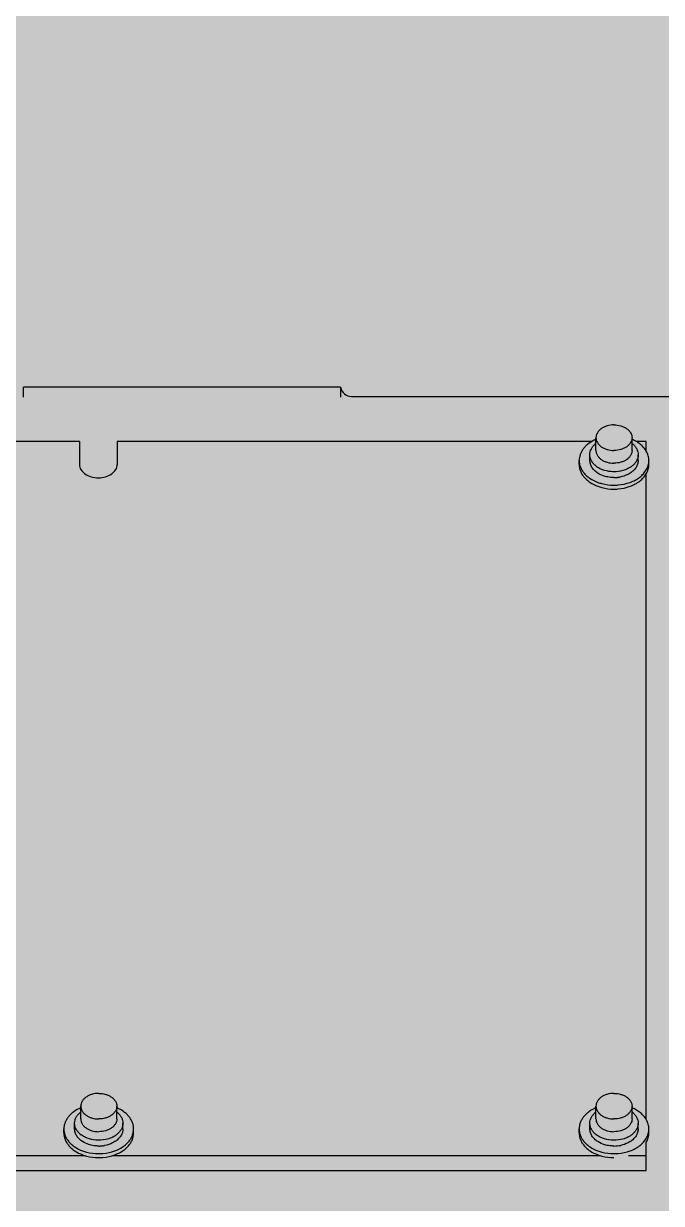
# Model space of a CAD drawing. Header units: millimetres. Extents: x -18489 to 17339, y -1599 to 10961.
# Drawn here: x -16823.15 to -16804.31, y 1597.05 to 1631.88 of the extents above; entities that cross this region are included whole.
import ezdxf

# ---------------------------------------------------------------- set-up
doc = ezdxf.new("R2010")
doc.units = ezdxf.units.MM
for name, color, linetype in [('188K-SM-03-F10-MECH-EQ-Y2257103$0$0 Xref', 8, 'Continuous'), ('188K-SM-03-F10-MECH-EQ-Y2257103$0$M-EQU-FOUNDATION', 8, 'Continuous'), ('188K-SM-03-F10-MECH-EQ-Y2257103$0$Micron CUP L10 HVAC EQU$0$M-MECH-EQU', 136, 'Continuous'), ('188K-SM-03-F10-MECH-EQ-Y2257103$0$Micron CUP L10 HVAC EQU$0$M-PHASE1 AREA', 252, 'Continuous')]:
    doc.layers.add(name, color=color, linetype=linetype)
pattern_1 = [(50, (4473.52, 709.2), (54.6554, -4.78173), [5.715, -62.865]), (355, (4473.52, 709.2), (-10.57303, 57.31705), [4.572, -50.29218]), (100.45144, (4478.076, 708.8), (44.08237, 52.53533), [4.857, -53.42707]), (46.1842, (4473.52, 724.44), (81.32371, -12.6127), [8.5725, -94.2975]), (96.63556, (4480.3, 723.39), (71.22124, 74.22784), [7.2855, -80.14068]), (351.18415, (4473.52, 724.44), (71.22124, 74.22784), [6.858, -75.43792]), (21, (4481.14, 720.63), (45.48432, -30.67956), [5.715, -62.865]), (326, (4481.14, 720.63), (18.54061, 55.25639), [4.572, -50.292]), (71.45144, (4484.93, 718.07), (64.02493, 24.57683), [4.857, -53.42698]), (37.5, (4473.521, 709.2), (0.926581, 25.366512), [0, -49.6824, 0, -51.054, 0, -50.4825]), (7.5, (4473.52, 709.2), (20.0459, 30.054172), [0, -29.1084, 0, -48.5394, 0, -19.2405]), (327.5, (4456.529, 709.2), (40.677179, -1.718623), [0, -19.05, 0, -59.436, 0, -78.867]), (317.5, (4448.91, 709.2), (44.438754, 7.62795), [0, -24.765, 0, -39.4716, 0, -56.007])]

# ---------------------------------------------------------------- blocks, each defined once
blk = doc.blocks.new('188K-SM-03-F10-MECH-EQ-Y2257103$0$Micron CUP L10 HVAC EQU$0$A$C0c53ceb0')
at = {"layer": '188K-SM-03-F10-MECH-EQ-Y2257103$0$Micron CUP L10 HVAC EQU$0$M-PHASE1 AREA'}
for p, q in [((-6706.41065, 7037.37024), (-6800.03802, 7037.37024)), ((-6800.03802, 7034.34566), (-6800.03802, 7037.37024)), ((-6706.41065, 7037.37024), (-6706.41065, 7034.34566)), ((-6703.11212, 7034.57918), (-6587.08015, 7034.57918)), ((-6630.92517, 7018.65296), (-6630.92517, 7022.4207)), ((-6620.26839, 7018.65296), (-6620.26839, 7022.4207)), ((-6783.54539, 7021.3442), (-6923.59616, 7021.3442)), ((-6783.54539, 7021.3442), (-6783.54539, 7014.52639)), ((-6632.07664, 7021.3442), (-6772.38115, 7021.3442)), ((-6772.38115, 7021.3442), (-6772.38115, 7014.52639)), ((-6616.0818, 7021.3442), (-6619.11692, 7021.3442)), ((-6616.0818, 7018.45772), (-6616.0818, 7021.3442)), ((-6635.90467, 7014.52639), (-6635.90467, 7015.69259)), ((-6632.72667, 7015.69259), (-6632.72667, 7017.39705)), ((-6618.46689, 7015.69259), (-6618.46689, 7017.39705)), ((-6615.28889, 7014.52639), (-6615.28889, 7015.69259)), ((-6616.0818, 6821.09999), (-6616.0818, 7011.76126)), ((-6783.16479, 6821.29523), (-6783.16479, 6825.06297)), ((-6772.50802, 6821.29523), (-6772.50802, 6825.06297)), ((-6630.92517, 6821.29523), (-6630.92517, 6825.06297)), ((-6620.26839, 6821.29523), (-6620.26839, 6825.06297)), ((-6788.1443, 6817.16866), (-6788.1443, 6818.33486)), ((-6784.96629, 6818.33486), (-6784.96629, 6820.03932)), ((-6770.70651, 6818.33486), (-6770.70651, 6820.03932)), ((-6767.52851, 6817.16866), (-6767.52851, 6818.33486)), ((-6635.90467, 6817.16866), (-6635.90467, 6818.33486)), ((-6632.72667, 6818.33486), (-6632.72667, 6820.03932)), ((-6618.46689, 6818.33486), (-6618.46689, 6820.03932)), ((-6615.28889, 6817.16866), (-6615.28889, 6818.33486)), ((-6616.0818, 6806.04486), (-6616.0818, 6814.40353)), ((-6925.8254, 6810.53026), (-6782.08703, 6810.53026)), ((-6773.58578, 6810.53026), (-6629.8474, 6810.53026)), ((-6621.34616, 6810.53026), (-6616.0818, 6810.53026)), ((-6939.591, 6806.04486), (-6616.0818, 6806.04486))]:
    blk.add_line(p, q, dxfattribs=at)
for centre, radius, start, end in [((-6703.11212, 7037.87771), 3.29853, 188.8498831, 270), ((-6626.4136, 7011.36176), 11.4928, 113.1588691, 116.1903204), ((-6627.29082, 7016.1675), 5.84634, 128.528757, 133.6162458), ((-6624.04456, 7015.99825), 6.06708, 49.7708212, 51.4191546), ((-6624.79108, 7011.33516), 11.52164, 64.948865, 66.842348), ((-6627.52579, 7018.37726), 5.50374, 222.7749544, 226.8486984), ((-6627.17699, 7018.75827), 6.02027, 226.9069085, 232.4938278), ((-6624.12254, 7018.89286), 6.19155, 307.5258068, 308.9357053), ((-6625.59554, 7020.68138), 10.03038, 269.9929258, 276.1678883), ((-6625.57848, 7020.51299), 9.86114, 276.1744783, 277.1800614), ((-6625.56136, 7020.38527), 9.73227, 277.1739976, 280.0449696), ((-6779.76542, 6821.01953), 5.50374, 222.7749544, 226.8486984), ((-6779.41661, 6821.40054), 6.02027, 226.9069085, 232.4938278), ((-6776.36216, 6821.53513), 6.19155, 307.5258068, 308.9357053), ((-6627.11955, 6821.47296), 6.11268, 229.0033146, 232.4800237), ((-6624.03501, 6821.42525), 6.05109, 307.5022766, 311.014385), ((-6777.83517, 6823.32365), 10.03038, 269.9929258, 276.1678883), ((-6777.81811, 6823.15526), 9.86114, 276.1744783, 277.1800614), ((-6777.80098, 6823.02754), 9.73227, 277.1739976, 280.0449696), ((-6625.5838, 6823.14751), 9.85425, 269.9245055, 281.54312)]:
    blk.add_arc(centre, radius, start, end, dxfattribs=at)
for points, knots in [([(-6625.59678, 7026.18844), (-6626.28316, 7026.18844), (-6627.30679, 7026.0503), (-6628.55237, 7025.5845), (-6629.3643, 7025.11907), (-6630.03529, 7024.54894), (-6630.53921, 7023.89286), (-6630.85336, 7023.17439), (-6630.92515, 7022.66808), (-6630.92515, 7022.4207)], [0, 0, 0, 0, 0.286788988, 0.423950674, 0.553971236, 0.675795026, 0.789521273, 0.896637404, 1, 1, 1, 1]), ([(-6625.59678, 7026.18844), (-6624.9104, 7026.18844), (-6623.88677, 7026.0503), (-6622.64119, 7025.5845), (-6621.82926, 7025.11907), (-6621.15827, 7024.54894), (-6620.65435, 7023.89286), (-6620.3402, 7023.17439), (-6620.26841, 7022.66808), (-6620.26841, 7022.4207)], [0, 0, 0, 0, 0.286788988, 0.423950674, 0.553971236, 0.675795026, 0.789521273, 0.896637404, 1, 1, 1, 1]), ([(-6630.92515, 7022.4207), (-6630.92515, 7022.17332), (-6630.85336, 7021.66701), (-6630.53921, 7020.94854), (-6630.03529, 7020.29246), (-6629.3643, 7019.72233), (-6628.55237, 7019.25689), (-6627.30679, 7018.7911), (-6626.28316, 7018.65296), (-6625.59678, 7018.65296)], [0, 0, 0, 0, 0.103362596, 0.210478727, 0.324204974, 0.446028764, 0.576049326, 0.713211012, 1, 1, 1, 1]), ([(-6620.26841, 7022.4207), (-6620.26841, 7022.17332), (-6620.3402, 7021.66701), (-6620.65435, 7020.94854), (-6621.15827, 7020.29246), (-6621.82926, 7019.72233), (-6622.64119, 7019.25689), (-6623.88677, 7018.7911), (-6624.9104, 7018.65296), (-6625.59678, 7018.65296)], [0, 0, 0, 0, 0.103362596, 0.210478727, 0.324204974, 0.446028764, 0.576049326, 0.713211012, 1, 1, 1, 1]), ([(-6631.486, 7021.67463), (-6632.13898, 7021.35319), (-6633.05917, 7020.78343), (-6634.09997, 7019.84362), (-6634.74384, 7019.09105), (-6635.25584, 7018.28793), (-6635.628, 7017.44538), (-6635.85401, 7016.57607), (-6635.90467, 7015.98531), (-6635.90467, 7015.69259)], [0, 0, 0, 0, 0.278914809, 0.410341784, 0.53631175, 0.65727955, 0.774063787, 0.887825769, 1, 1, 1, 1]), ([(-6632.72665, 7017.39705), (-6632.72665, 7017.66569), (-6632.66425, 7018.21143), (-6632.38803, 7019.00184), (-6631.93851, 7019.74788), (-6631.5431, 7020.19098), (-6631.32377, 7020.40011)], [0, 0, 0, 0, 0.236860265, 0.479513031, 0.732801805, 1, 1, 1, 1]), ([(-6630.92515, 7018.65296), (-6630.92515, 7018.40558), (-6630.85336, 7017.89927), (-6630.53921, 7017.1808), (-6630.03529, 7016.52472), (-6629.3643, 7015.95459), (-6628.55237, 7015.48916), (-6627.30679, 7015.02336), (-6626.28316, 7014.88522), (-6625.59678, 7014.88522)], [0, 0, 0, 0, 0.103362596, 0.210478727, 0.324204974, 0.446028764, 0.576049326, 0.713211012, 1, 1, 1, 1]), ([(-6620.26841, 7018.65296), (-6620.26841, 7018.40558), (-6620.3402, 7017.89927), (-6620.65435, 7017.1808), (-6621.15827, 7016.52472), (-6621.82926, 7015.95459), (-6622.64119, 7015.48916), (-6623.88677, 7015.02336), (-6624.9104, 7014.88522), (-6625.59678, 7014.88522)], [0, 0, 0, 0, 0.103362596, 0.210478727, 0.324204974, 0.446028764, 0.576049326, 0.713211012, 1, 1, 1, 1]), ([(-6620.12615, 7020.63027), (-6619.86921, 7020.41288), (-6619.40437, 7019.94728), (-6618.8711, 7019.14644), (-6618.54163, 7018.28764), (-6618.4669, 7017.69028), (-6618.4669, 7017.39705)], [0, 0, 0, 0, 0.269574381, 0.523491077, 0.765138928, 1, 1, 1, 1]), ([(-6616.06268, 7018.46328), (-6616.26207, 7018.80636), (-6616.73892, 7019.47312), (-6617.63192, 7020.36177), (-6618.69929, 7021.14539), (-6619.49426, 7021.57745), (-6619.9125, 7021.77296)], [0, 0, 0, 0, 0.231166026, 0.474613239, 0.731045203, 1, 1, 1, 1]), ([(-6635.90467, 7015.69259), (-6635.90467, 7015.3611), (-6635.83942, 7014.69042), (-6635.54914, 7013.70923), (-6635.07307, 7012.76728), (-6634.4217, 7011.8825), (-6633.60794, 7011.07027), (-6632.30173, 7010.08356), (-6631.16445, 7009.52553), (-6630.36557, 7009.23074)], [0, 0, 0, 0, 0.109955226, 0.22189253, 0.337552064, 0.458254815, 0.584817439, 0.717546671, 1, 1, 1, 1]), ([(-6631.56568, 7014.63956), (-6631.74891, 7014.83786), (-6632.07805, 7015.25388), (-6632.44886, 7015.94053), (-6632.67561, 7016.66002), (-6632.72665, 7017.15349), (-6632.72665, 7017.39705)], [0, 0, 0, 0, 0.264767003, 0.517467871, 0.761153089, 1, 1, 1, 1]), ([(-6630.3703, 7011.94769), (-6630.7265, 7012.17472), (-6631.37614, 7012.67742), (-6632.13841, 7013.59542), (-6632.61682, 7014.61498), (-6632.72665, 7015.33957), (-6632.72665, 7015.69259)], [0, 0, 0, 0, 0.27510598, 0.530746196, 0.770079369, 1, 1, 1, 1]), ([(-6618.4669, 7015.69259), (-6618.4669, 7015.33957), (-6618.57673, 7014.61498), (-6619.05515, 7013.59542), (-6619.81742, 7012.67742), (-6620.46705, 7012.17472), (-6620.82326, 7011.94769)], [0, 0, 0, 0, 0.229920631, 0.469253804, 0.72489402, 1, 1, 1, 1]), ([(-6618.4669, 7017.39705), (-6618.4669, 7017.09419), (-6618.54678, 7016.47652), (-6618.89837, 7015.59128), (-6619.46612, 7014.76999), (-6619.95925, 7014.29671), (-6620.23147, 7014.07675)], [0, 0, 0, 0, 0.234069694, 0.475329886, 0.729505668, 1, 1, 1, 1]), ([(-6615.28889, 7015.69259), (-6615.28889, 7015.92963), (-6615.32194, 7016.40655), (-6615.46984, 7017.11319), (-6615.71444, 7017.80575), (-6615.93723, 7018.24743), (-6616.06268, 7018.46328)], [0, 0, 0, 0, 0.244493334, 0.491275134, 0.742487277, 1, 1, 1, 1]), ([(-6616.06268, 7012.92191), (-6615.93723, 7013.13776), (-6615.71444, 7013.57943), (-6615.46984, 7014.272), (-6615.32194, 7014.97863), (-6615.28889, 7015.45556), (-6615.28889, 7015.69259)], [0, 0, 0, 0, 0.257512723, 0.508724866, 0.755506666, 1, 1, 1, 1]), ([(-6783.54539, 7014.52639), (-6783.54539, 7014.00328), (-6783.2057, 7012.87974), (-6781.90497, 7011.59351), (-6780.07666, 7010.76724), (-6777.96327, 7010.48175), (-6775.84988, 7010.76724), (-6774.02157, 7011.59351), (-6772.72084, 7012.87974), (-6772.38115, 7014.00328), (-6772.38115, 7014.52639)], [0, 0, 0, 0, 0.104746837, 0.222329114, 0.356016419, 0.5, 0.643983581, 0.777670886, 0.895253162, 1, 1, 1, 1]), ([(-6635.90467, 7014.52639), (-6635.90467, 7014.1949), (-6635.83942, 7013.52422), (-6635.54914, 7012.54302), (-6635.07307, 7011.60107), (-6634.4217, 7010.71629), (-6633.60794, 7009.90406), (-6632.30173, 7008.91736), (-6631.16445, 7008.35933), (-6630.36557, 7008.06454)], [0, 0, 0, 0, 0.109955226, 0.22189253, 0.337552064, 0.458254815, 0.584817439, 0.717546671, 1, 1, 1, 1]), ([(-6628.98499, 7012.96109), (-6629.15652, 7013.0266), (-6629.80924, 7013.30059), (-6630.4266, 7013.66307), (-6630.84241, 7013.98247)], [0, 0, 0, 0, 0.259357224, 1, 1, 1, 1]), ([(-6627.83031, 7010.90476), (-6628.06228, 7010.95887), (-6628.94727, 7011.20118), (-6629.79735, 7011.58252), (-6630.3703, 7011.94769)], [0, 0, 0, 0, 0.25958004, 1, 1, 1, 1]), ([(-6625.59678, 7012.35545), (-6625.8905, 7012.35545), (-6627.0404, 7012.40558), (-6628.18433, 7012.65533), (-6628.98499, 7012.96109)], [0, 0, 0, 0, 0.255236185, 1, 1, 1, 1]), ([(-6622.20857, 7012.96109), (-6622.47088, 7012.86092), (-6623.56612, 7012.5041), (-6624.72667, 7012.35545), (-6625.59678, 7012.35545)], [0, 0, 0, 0, 0.243974103, 1, 1, 1, 1]), ([(-6620.82326, 7011.94769), (-6621.04265, 7011.80786), (-6621.99214, 7011.27557), (-6623.04965, 7010.94644), (-6623.86384, 7010.80218)], [0, 0, 0, 0, 0.239330495, 1, 1, 1, 1]), ([(-6620.35115, 7013.98247), (-6620.4864, 7013.87858), (-6621.06537, 7013.47023), (-6621.70649, 7013.15283), (-6622.20857, 7012.96109)], [0, 0, 0, 0, 0.24089007, 1, 1, 1, 1]), ([(-6620.82799, 7009.23074), (-6620.30709, 7009.42296), (-6619.31512, 7009.86693), (-6617.98179, 7010.72528), (-6616.87601, 7011.7369), (-6616.29746, 7012.51793), (-6616.06268, 7012.92191)], [0, 0, 0, 0, 0.271324072, 0.528954938, 0.771670897, 1, 1, 1, 1]), ([(-6620.82799, 7008.06454), (-6620.30709, 7008.25675), (-6619.31512, 7008.70073), (-6617.98179, 7009.55908), (-6616.87601, 7010.5707), (-6616.29746, 7011.35173), (-6616.06268, 7011.7557)], [0, 0, 0, 0, 0.271324072, 0.528954938, 0.771670897, 1, 1, 1, 1]), ([(-6616.06268, 7011.7557), (-6615.93723, 7011.97155), (-6615.71444, 7012.41323), (-6615.46984, 7013.10579), (-6615.32194, 7013.81243), (-6615.28889, 7014.28935), (-6615.28889, 7014.52639)], [0, 0, 0, 0, 0.257512723, 0.508724866, 0.755506666, 1, 1, 1, 1]), ([(-6630.36557, 7009.23074), (-6629.99472, 7009.09389), (-6628.4503, 7008.60697), (-6626.81954, 7008.40381), (-6625.59678, 7008.40381)], [0, 0, 0, 0, 0.244303598, 1, 1, 1, 1]), ([(-6625.59678, 7010.651), (-6625.7859, 7010.651), (-6626.53592, 7010.67214), (-6627.28388, 7010.7773), (-6627.83031, 7010.90476)], [0, 0, 0, 0, 0.252084477, 1, 1, 1, 1]), ([(-6625.59678, 7008.40381), (-6625.18428, 7008.40381), (-6623.56751, 7008.47226), (-6621.95887, 7008.81343), (-6620.82799, 7009.23074)], [0, 0, 0, 0, 0.254957247, 1, 1, 1, 1]), ([(-6630.36557, 7008.06454), (-6629.99472, 7007.92769), (-6628.4503, 7007.44077), (-6626.81954, 7007.23761), (-6625.59678, 7007.23761)], [0, 0, 0, 0, 0.244303598, 1, 1, 1, 1]), ([(-6625.59678, 7007.23761), (-6625.18428, 7007.23761), (-6623.56751, 7007.30605), (-6621.95887, 7007.64723), (-6620.82799, 7008.06454)], [0, 0, 0, 0, 0.254957247, 1, 1, 1, 1]), ([(-6777.8364, 6828.83071), (-6778.52279, 6828.83071), (-6779.54642, 6828.69257), (-6780.792, 6828.22677), (-6781.60392, 6827.76134), (-6782.27491, 6827.19121), (-6782.77883, 6826.53513), (-6783.09298, 6825.81666), (-6783.16477, 6825.31035), (-6783.16477, 6825.06297)], [0, 0, 0, 0, 0.286788988, 0.423950674, 0.553971236, 0.675795026, 0.789521273, 0.896637404, 1, 1, 1, 1]), ([(-6777.8364, 6828.83071), (-6777.15002, 6828.83071), (-6776.12639, 6828.69257), (-6774.88081, 6828.22677), (-6774.06888, 6827.76134), (-6773.3979, 6827.19121), (-6772.89397, 6826.53513), (-6772.57982, 6825.81666), (-6772.50803, 6825.31035), (-6772.50803, 6825.06297)], [0, 0, 0, 0, 0.286788988, 0.423950674, 0.553971236, 0.675795026, 0.789521273, 0.896637404, 1, 1, 1, 1]), ([(-6625.59678, 6828.83071), (-6626.28316, 6828.83071), (-6627.30679, 6828.69257), (-6628.55237, 6828.22677), (-6629.3643, 6827.76134), (-6630.03529, 6827.19121), (-6630.53921, 6826.53513), (-6630.85336, 6825.81666), (-6630.92515, 6825.31035), (-6630.92515, 6825.06297)], [0, 0, 0, 0, 0.286788988, 0.423950674, 0.553971236, 0.675795026, 0.789521273, 0.896637404, 1, 1, 1, 1]), ([(-6625.59678, 6828.83071), (-6624.9104, 6828.83071), (-6623.88677, 6828.69257), (-6622.64119, 6828.22677), (-6621.82926, 6827.76134), (-6621.15827, 6827.19121), (-6620.65435, 6826.53513), (-6620.3402, 6825.81666), (-6620.26841, 6825.31035), (-6620.26841, 6825.06297)], [0, 0, 0, 0, 0.286788988, 0.423950674, 0.553971236, 0.675795026, 0.789521273, 0.896637404, 1, 1, 1, 1]), ([(-6783.17313, 6824.57072), (-6783.89898, 6824.26014), (-6784.92704, 6823.69295), (-6786.09886, 6822.72623), (-6786.82617, 6821.94197), (-6787.40638, 6821.09671), (-6787.82925, 6820.20364), (-6788.08654, 6819.27793), (-6788.1443, 6818.64707), (-6788.1443, 6818.33486)], [0, 0, 0, 0, 0.280801595, 0.412884769, 0.539134721, 0.659942893, 0.776135559, 0.888958728, 1, 1, 1, 1]), ([(-6783.16477, 6825.06297), (-6783.16477, 6824.81559), (-6783.09298, 6824.30928), (-6782.77883, 6823.59081), (-6782.27491, 6822.93473), (-6781.60392, 6822.3646), (-6780.792, 6821.89916), (-6779.54642, 6821.43337), (-6778.52279, 6821.29523), (-6777.8364, 6821.29523)], [0, 0, 0, 0, 0.103362596, 0.210478727, 0.324204974, 0.446028764, 0.576049326, 0.713211012, 1, 1, 1, 1]), ([(-6772.50803, 6825.06297), (-6772.50803, 6824.81559), (-6772.57982, 6824.30928), (-6772.89397, 6823.59081), (-6773.3979, 6822.93473), (-6774.06888, 6822.3646), (-6774.88081, 6821.89916), (-6776.12639, 6821.43337), (-6777.15002, 6821.29523), (-6777.8364, 6821.29523)], [0, 0, 0, 0, 0.103362596, 0.210478727, 0.324204974, 0.446028764, 0.576049326, 0.713211012, 1, 1, 1, 1]), ([(-6767.52851, 6818.33486), (-6767.52851, 6818.64707), (-6767.58626, 6819.27793), (-6767.84356, 6820.20364), (-6768.26642, 6821.09671), (-6768.84663, 6821.94197), (-6769.57395, 6822.72623), (-6770.74577, 6823.69295), (-6771.77383, 6824.26014), (-6772.49967, 6824.57072)], [0, 0, 0, 0, 0.111041272, 0.223864441, 0.340057107, 0.460865279, 0.587115231, 0.719198405, 1, 1, 1, 1]), ([(-6630.93351, 6824.57072), (-6631.65935, 6824.26014), (-6632.68742, 6823.69295), (-6633.85924, 6822.72623), (-6634.58655, 6821.94197), (-6635.16676, 6821.09671), (-6635.58962, 6820.20364), (-6635.84692, 6819.27793), (-6635.90467, 6818.64707), (-6635.90467, 6818.33486)], [0, 0, 0, 0, 0.280801595, 0.412884769, 0.539134721, 0.659942893, 0.776135559, 0.888958728, 1, 1, 1, 1]), ([(-6630.92515, 6825.06297), (-6630.92515, 6824.81559), (-6630.85336, 6824.30928), (-6630.53921, 6823.59081), (-6630.03529, 6822.93473), (-6629.3643, 6822.3646), (-6628.55237, 6821.89916), (-6627.30679, 6821.43337), (-6626.28316, 6821.29523), (-6625.59678, 6821.29523)], [0, 0, 0, 0, 0.103362596, 0.210478727, 0.324204974, 0.446028764, 0.576049326, 0.713211012, 1, 1, 1, 1]), ([(-6620.26841, 6825.06297), (-6620.26841, 6824.81559), (-6620.3402, 6824.30928), (-6620.65435, 6823.59081), (-6621.15827, 6822.93473), (-6621.82926, 6822.3646), (-6622.64119, 6821.89916), (-6623.88677, 6821.43337), (-6624.9104, 6821.29523), (-6625.59678, 6821.29523)], [0, 0, 0, 0, 0.103362596, 0.210478727, 0.324204974, 0.446028764, 0.576049326, 0.713211012, 1, 1, 1, 1]), ([(-6616.06268, 6821.10555), (-6616.27573, 6821.47213), (-6616.79121, 6822.18316), (-6617.76467, 6823.12069), (-6618.93275, 6823.93578), (-6619.80263, 6824.375), (-6620.26005, 6824.57072)], [0, 0, 0, 0, 0.230036648, 0.473173706, 0.730068369, 1, 1, 1, 1]), ([(-6784.96628, 6820.03932), (-6784.96628, 6820.34482), (-6784.88495, 6820.96811), (-6784.52713, 6821.86061), (-6783.94969, 6822.68744), (-6783.44866, 6823.16274), (-6783.17217, 6823.38333)], [0, 0, 0, 0, 0.233850718, 0.475004706, 0.729253262, 1, 1, 1, 1]), ([(-6783.16477, 6821.29523), (-6783.16477, 6821.04785), (-6783.09298, 6820.54154), (-6782.77883, 6819.82307), (-6782.27491, 6819.16699), (-6781.60392, 6818.59686), (-6780.792, 6818.13143), (-6779.54642, 6817.66563), (-6778.52279, 6817.52749), (-6777.8364, 6817.52749)], [0, 0, 0, 0, 0.103362596, 0.210478727, 0.324204974, 0.446028764, 0.576049326, 0.713211012, 1, 1, 1, 1]), ([(-6772.50803, 6821.29523), (-6772.50803, 6821.04785), (-6772.57982, 6820.54154), (-6772.89397, 6819.82307), (-6773.3979, 6819.16699), (-6774.06888, 6818.59686), (-6774.88081, 6818.13143), (-6776.12639, 6817.66563), (-6777.15002, 6817.52749), (-6777.8364, 6817.52749)], [0, 0, 0, 0, 0.103362596, 0.210478727, 0.324204974, 0.446028764, 0.576049326, 0.713211012, 1, 1, 1, 1]), ([(-6772.50064, 6823.38333), (-6772.22415, 6823.16274), (-6771.72311, 6822.68744), (-6771.14568, 6821.86061), (-6770.78786, 6820.96811), (-6770.70653, 6820.34482), (-6770.70653, 6820.03932)], [0, 0, 0, 0, 0.270746738, 0.524995294, 0.766149282, 1, 1, 1, 1]), ([(-6632.72665, 6820.03932), (-6632.72665, 6820.34482), (-6632.64532, 6820.96811), (-6632.28751, 6821.86061), (-6631.71007, 6822.68744), (-6631.20903, 6823.16274), (-6630.93254, 6823.38333)], [0, 0, 0, 0, 0.233850718, 0.475004706, 0.729253262, 1, 1, 1, 1]), ([(-6630.92515, 6821.29523), (-6630.92515, 6821.04785), (-6630.85336, 6820.54154), (-6630.53921, 6819.82307), (-6630.03529, 6819.16699), (-6629.3643, 6818.59686), (-6628.55237, 6818.13143), (-6627.30679, 6817.66563), (-6626.28316, 6817.52749), (-6625.59678, 6817.52749)], [0, 0, 0, 0, 0.103362596, 0.210478727, 0.324204974, 0.446028764, 0.576049326, 0.713211012, 1, 1, 1, 1]), ([(-6620.26841, 6821.29523), (-6620.26841, 6821.04785), (-6620.3402, 6820.54154), (-6620.65435, 6819.82307), (-6621.15827, 6819.16699), (-6621.82926, 6818.59686), (-6622.64119, 6818.13143), (-6623.88677, 6817.66563), (-6624.9104, 6817.52749), (-6625.59678, 6817.52749)], [0, 0, 0, 0, 0.103362596, 0.210478727, 0.324204974, 0.446028764, 0.576049326, 0.713211012, 1, 1, 1, 1]), ([(-6620.26101, 6823.38333), (-6619.98453, 6823.16274), (-6619.48349, 6822.68744), (-6618.90605, 6821.86061), (-6618.54824, 6820.96811), (-6618.4669, 6820.34482), (-6618.4669, 6820.03932)], [0, 0, 0, 0, 0.270746738, 0.524995294, 0.766149282, 1, 1, 1, 1]), ([(-6615.28889, 6818.33486), (-6615.28889, 6818.5719), (-6615.32194, 6819.04882), (-6615.46984, 6819.75546), (-6615.71444, 6820.44802), (-6615.93723, 6820.8897), (-6616.06268, 6821.10555)], [0, 0, 0, 0, 0.244493334, 0.491275134, 0.742487277, 1, 1, 1, 1]), ([(-6788.1443, 6818.33486), (-6788.1443, 6818.00337), (-6788.07904, 6817.33269), (-6787.78876, 6816.3515), (-6787.3127, 6815.40955), (-6786.66132, 6814.52477), (-6785.84756, 6813.71254), (-6784.54136, 6812.72583), (-6783.40407, 6812.1678), (-6782.6052, 6811.87301)], [0, 0, 0, 0, 0.109955226, 0.22189253, 0.337552064, 0.458254815, 0.584817439, 0.717546671, 1, 1, 1, 1]), ([(-6788.1443, 6817.16866), (-6788.1443, 6816.83717), (-6788.07904, 6816.16649), (-6787.78876, 6815.18529), (-6787.3127, 6814.24334), (-6786.66132, 6813.35856), (-6785.84756, 6812.54633), (-6784.54136, 6811.55963), (-6783.40407, 6811.0016), (-6782.6052, 6810.70681)], [0, 0, 0, 0, 0.109955226, 0.22189253, 0.337552064, 0.458254815, 0.584817439, 0.717546671, 1, 1, 1, 1]), ([(-6783.80531, 6817.28183), (-6783.98853, 6817.48013), (-6784.31768, 6817.89615), (-6784.68848, 6818.5828), (-6784.91523, 6819.30229), (-6784.96628, 6819.79576), (-6784.96628, 6820.03932)], [0, 0, 0, 0, 0.264767003, 0.517467871, 0.761153089, 1, 1, 1, 1]), ([(-6782.60992, 6814.58996), (-6782.96613, 6814.81699), (-6783.61576, 6815.31969), (-6784.37803, 6816.23769), (-6784.85645, 6817.25725), (-6784.96628, 6817.98184), (-6784.96628, 6818.33486)], [0, 0, 0, 0, 0.27510598, 0.530746196, 0.770079369, 1, 1, 1, 1]), ([(-6781.22462, 6815.60336), (-6781.39614, 6815.66887), (-6782.04887, 6815.94286), (-6782.66622, 6816.30534), (-6783.08203, 6816.62474)], [0, 0, 0, 0, 0.259357224, 1, 1, 1, 1]), ([(-6772.59077, 6816.62474), (-6772.72603, 6816.52085), (-6773.30499, 6816.1125), (-6773.94611, 6815.7951), (-6774.44819, 6815.60336)], [0, 0, 0, 0, 0.24089007, 1, 1, 1, 1]), ([(-6773.06761, 6811.87301), (-6772.26873, 6812.1678), (-6771.13145, 6812.72583), (-6769.82525, 6813.71254), (-6769.01149, 6814.52477), (-6768.36011, 6815.40955), (-6767.88404, 6816.3515), (-6767.59376, 6817.33269), (-6767.52851, 6818.00337), (-6767.52851, 6818.33486)], [0, 0, 0, 0, 0.282453329, 0.415182561, 0.541745185, 0.662447936, 0.77810747, 0.890044774, 1, 1, 1, 1]), ([(-6773.06761, 6810.70681), (-6772.26873, 6811.0016), (-6771.13145, 6811.55963), (-6769.82525, 6812.54633), (-6769.01149, 6813.35856), (-6768.36011, 6814.24334), (-6767.88404, 6815.18529), (-6767.59376, 6816.16649), (-6767.52851, 6816.83717), (-6767.52851, 6817.16866)], [0, 0, 0, 0, 0.282453329, 0.415182561, 0.541745185, 0.662447936, 0.77810747, 0.890044774, 1, 1, 1, 1]), ([(-6770.70653, 6818.33486), (-6770.70653, 6817.98184), (-6770.81636, 6817.25725), (-6771.29477, 6816.23769), (-6772.05704, 6815.31969), (-6772.70668, 6814.81699), (-6773.06288, 6814.58996)], [0, 0, 0, 0, 0.229920631, 0.469253804, 0.72489402, 1, 1, 1, 1]), ([(-6770.70653, 6820.03932), (-6770.70653, 6819.73646), (-6770.78641, 6819.11879), (-6771.13799, 6818.23355), (-6771.70575, 6817.41226), (-6772.19887, 6816.93898), (-6772.4711, 6816.71902)], [0, 0, 0, 0, 0.234069694, 0.475329886, 0.729505668, 1, 1, 1, 1]), ([(-6635.90467, 6818.33486), (-6635.90467, 6818.00337), (-6635.83942, 6817.33269), (-6635.54914, 6816.3515), (-6635.07307, 6815.40955), (-6634.4217, 6814.52477), (-6633.60794, 6813.71254), (-6632.30173, 6812.72583), (-6631.16445, 6812.1678), (-6630.36557, 6811.87301)], [0, 0, 0, 0, 0.109955226, 0.22189253, 0.337552064, 0.458254815, 0.584817439, 0.717546671, 1, 1, 1, 1]), ([(-6635.90467, 6817.16866), (-6635.90467, 6816.83717), (-6635.83942, 6816.16649), (-6635.54914, 6815.18529), (-6635.07307, 6814.24334), (-6634.4217, 6813.35856), (-6633.60794, 6812.54633), (-6632.30173, 6811.55963), (-6631.16445, 6811.0016), (-6630.36557, 6810.70681)], [0, 0, 0, 0, 0.109955226, 0.22189253, 0.337552064, 0.458254815, 0.584817439, 0.717546671, 1, 1, 1, 1]), ([(-6631.56568, 6817.28183), (-6631.74891, 6817.48013), (-6632.07805, 6817.89615), (-6632.44886, 6818.5828), (-6632.67561, 6819.30229), (-6632.72665, 6819.79576), (-6632.72665, 6820.03932)], [0, 0, 0, 0, 0.264767003, 0.517467871, 0.761153089, 1, 1, 1, 1]), ([(-6630.3703, 6814.58996), (-6630.7265, 6814.81699), (-6631.37614, 6815.31969), (-6632.13841, 6816.23769), (-6632.61682, 6817.25725), (-6632.72665, 6817.98184), (-6632.72665, 6818.33486)], [0, 0, 0, 0, 0.27510598, 0.530746196, 0.770079369, 1, 1, 1, 1]), ([(-6631.12957, 6816.85943), (-6631.16828, 6816.89311), (-6631.31926, 6817.02796), (-6631.46313, 6817.17083), (-6631.56568, 6817.28183)], [0, 0, 0, 0, 0.253488751, 1, 1, 1, 1]), ([(-6628.98499, 6815.60336), (-6629.15652, 6815.66887), (-6629.80924, 6815.94286), (-6630.4266, 6816.30534), (-6630.84241, 6816.62474)], [0, 0, 0, 0, 0.259357224, 1, 1, 1, 1]), ([(-6620.35115, 6816.62474), (-6620.4864, 6816.52085), (-6621.06537, 6816.1125), (-6621.70649, 6815.7951), (-6622.20857, 6815.60336)], [0, 0, 0, 0, 0.24089007, 1, 1, 1, 1]), ([(-6618.4669, 6818.33486), (-6618.4669, 6817.98184), (-6618.57673, 6817.25725), (-6619.05515, 6816.23769), (-6619.81742, 6815.31969), (-6620.46705, 6814.81699), (-6620.82326, 6814.58996)], [0, 0, 0, 0, 0.229920631, 0.469253804, 0.72489402, 1, 1, 1, 1]), ([(-6619.62788, 6817.28183), (-6619.66176, 6817.24516), (-6619.80124, 6817.09843), (-6619.94893, 6816.95953), (-6620.06399, 6816.85943)], [0, 0, 0, 0, 0.246618863, 1, 1, 1, 1]), ([(-6618.4669, 6820.03932), (-6618.4669, 6819.79576), (-6618.51795, 6819.30229), (-6618.7447, 6818.5828), (-6619.11551, 6817.89615), (-6619.44465, 6817.48013), (-6619.62788, 6817.28183)], [0, 0, 0, 0, 0.238846911, 0.482532129, 0.735232997, 1, 1, 1, 1]), ([(-6616.06268, 6815.56418), (-6615.93723, 6815.78003), (-6615.71444, 6816.2217), (-6615.46984, 6816.91427), (-6615.32194, 6817.6209), (-6615.28889, 6818.09783), (-6615.28889, 6818.33486)], [0, 0, 0, 0, 0.257512723, 0.508724866, 0.755506666, 1, 1, 1, 1]), ([(-6616.06268, 6814.39797), (-6615.93723, 6814.61382), (-6615.71444, 6815.0555), (-6615.46984, 6815.74806), (-6615.32194, 6816.4547), (-6615.28889, 6816.93162), (-6615.28889, 6817.16866)], [0, 0, 0, 0, 0.257512723, 0.508724866, 0.755506666, 1, 1, 1, 1]), ([(-6780.06994, 6813.54703), (-6780.30191, 6813.60114), (-6781.1869, 6813.84345), (-6782.03697, 6814.22479), (-6782.60992, 6814.58996)], [0, 0, 0, 0, 0.25958004, 1, 1, 1, 1]), ([(-6777.8364, 6814.99772), (-6778.13013, 6814.99772), (-6779.28002, 6815.04785), (-6780.42395, 6815.2976), (-6781.22462, 6815.60336)], [0, 0, 0, 0, 0.255236185, 1, 1, 1, 1]), ([(-6777.8364, 6813.29327), (-6778.02552, 6813.29327), (-6778.77554, 6813.31441), (-6779.52351, 6813.41957), (-6780.06994, 6813.54703)], [0, 0, 0, 0, 0.252084477, 1, 1, 1, 1]), ([(-6774.44819, 6815.60336), (-6774.7105, 6815.50319), (-6775.80575, 6815.14637), (-6776.9663, 6814.99772), (-6777.8364, 6814.99772)], [0, 0, 0, 0, 0.243974103, 1, 1, 1, 1]), ([(-6773.06288, 6814.58996), (-6773.28227, 6814.45013), (-6774.23177, 6813.91784), (-6775.28927, 6813.58871), (-6776.10347, 6813.44445)], [0, 0, 0, 0, 0.239330495, 1, 1, 1, 1]), ([(-6627.58165, 6813.49257), (-6627.83691, 6813.54488), (-6628.80928, 6813.78607), (-6629.74511, 6814.19149), (-6630.3703, 6814.58996)], [0, 0, 0, 0, 0.26006325, 1, 1, 1, 1]), ([(-6625.59678, 6814.99772), (-6625.8905, 6814.99772), (-6627.0404, 6815.04785), (-6628.18433, 6815.2976), (-6628.98499, 6815.60336)], [0, 0, 0, 0, 0.255236185, 1, 1, 1, 1]), ([(-6625.59678, 6813.29327), (-6625.76423, 6813.29327), (-6626.42969, 6813.30989), (-6627.09367, 6813.39256), (-6627.58165, 6813.49257)], [0, 0, 0, 0, 0.251592862, 1, 1, 1, 1]), ([(-6622.20857, 6815.60336), (-6622.47088, 6815.50319), (-6623.56612, 6815.14637), (-6624.72667, 6814.99772), (-6625.59678, 6814.99772)], [0, 0, 0, 0, 0.243974103, 1, 1, 1, 1]), ([(-6620.82326, 6814.58996), (-6621.02593, 6814.46079), (-6621.89895, 6813.96644), (-6622.86564, 6813.64551), (-6623.61191, 6813.49257)], [0, 0, 0, 0, 0.239828746, 1, 1, 1, 1]), ([(-6620.82799, 6811.87301), (-6620.30709, 6812.06523), (-6619.31512, 6812.5092), (-6617.98179, 6813.36755), (-6616.87601, 6814.37917), (-6616.29746, 6815.1602), (-6616.06268, 6815.56418)], [0, 0, 0, 0, 0.271324072, 0.528954938, 0.771670897, 1, 1, 1, 1]), ([(-6782.6052, 6811.87301), (-6782.23434, 6811.73616), (-6780.68992, 6811.24924), (-6779.05917, 6811.04608), (-6777.8364, 6811.04608)], [0, 0, 0, 0, 0.244303598, 1, 1, 1, 1]), ([(-6782.6052, 6810.70681), (-6782.23434, 6810.56996), (-6780.68992, 6810.08304), (-6779.05917, 6809.87988), (-6777.8364, 6809.87988)], [0, 0, 0, 0, 0.244303598, 1, 1, 1, 1]), ([(-6777.8364, 6811.04608), (-6777.4239, 6811.04608), (-6775.80714, 6811.11453), (-6774.1985, 6811.4557), (-6773.06761, 6811.87301)], [0, 0, 0, 0, 0.254957247, 1, 1, 1, 1]), ([(-6777.8364, 6809.87988), (-6777.4239, 6809.87988), (-6775.80714, 6809.94832), (-6774.1985, 6810.2895), (-6773.06761, 6810.70681)], [0, 0, 0, 0, 0.254957247, 1, 1, 1, 1]), ([(-6630.36557, 6811.87301), (-6629.99472, 6811.73616), (-6628.4503, 6811.24924), (-6626.81954, 6811.04608), (-6625.59678, 6811.04608)], [0, 0, 0, 0, 0.244303598, 1, 1, 1, 1]), ([(-6630.36557, 6810.70681), (-6629.99472, 6810.56996), (-6628.4503, 6810.08304), (-6626.81954, 6809.87988), (-6625.59678, 6809.87988)], [0, 0, 0, 0, 0.244303598, 1, 1, 1, 1]), ([(-6625.59678, 6811.04608), (-6625.18428, 6811.04608), (-6623.56751, 6811.11453), (-6621.95887, 6811.4557), (-6620.82799, 6811.87301)], [0, 0, 0, 0, 0.254957247, 1, 1, 1, 1])]:
    blk.add_open_spline(points, degree=3, knots=knots, dxfattribs=at)
blk = doc.blocks.new('188K-SM-03-F10-MECH-EQ-Y2257103$0$Micron CUP L10 HVAC EQU')
at = {"layer": '188K-SM-03-F10-MECH-EQ-Y2257103$0$Micron CUP L10 HVAC EQU$0$M-MECH-EQU'}
blk.add_blockref('188K-SM-03-F10-MECH-EQ-Y2257103$0$Micron CUP L10 HVAC EQU$0$A$C0c53ceb0', (-206166.7, 2082.18), dxfattribs=at)
blk = doc.blocks.new('188K-SM-03-F10-MECH-EQ-Y2257103')
at = {"layer": '188K-SM-03-F10-MECH-EQ-Y2257103$0$M-EQU-FOUNDATION'}
h = blk.add_hatch(dxfattribs=at)
h.set_pattern_fill('AR-CONC', color=256, scale=0.3)
h.set_pattern_definition(pattern_1)
h.paths.add_polyline_path([(-17043.149, 4192.459), (-16393.149, 4192.459), (-16393.149, 1372.459), (-17043.149, 1372.459)], flags=16)
h.paths.add_polyline_path([(-17048.149, 4197.459), (-16388.149, 4197.459), (-16388.149, 1367.459), (-17048.149, 1367.459)])
h = blk.add_hatch(dxfattribs=at)
h.set_pattern_fill('AR-CONC', color=256, scale=0.3)
h.set_pattern_definition(pattern_1)
h.paths.add_polyline_path([(-17033.149, 4182.459), (-16403.149, 4182.459), (-16403.149, 1382.459), (-17033.149, 1382.459)])
at = {"layer": '188K-SM-03-F10-MECH-EQ-Y2257103$0$0 Xref', "xscale": 0.1, "yscale": 0.1, "zscale": 0.1}
blk.add_blockref('188K-SM-03-F10-MECH-EQ-Y2257103$0$Micron CUP L10 HVAC EQU', (4473.521, 709.199), dxfattribs=at)

msp = doc.modelspace()

# ---------------------------------------------------------------- block references
msp.add_blockref('188K-SM-03-F10-MECH-EQ-Y2257103', (0, 0))

doc.saveas('drawing.dxf')
